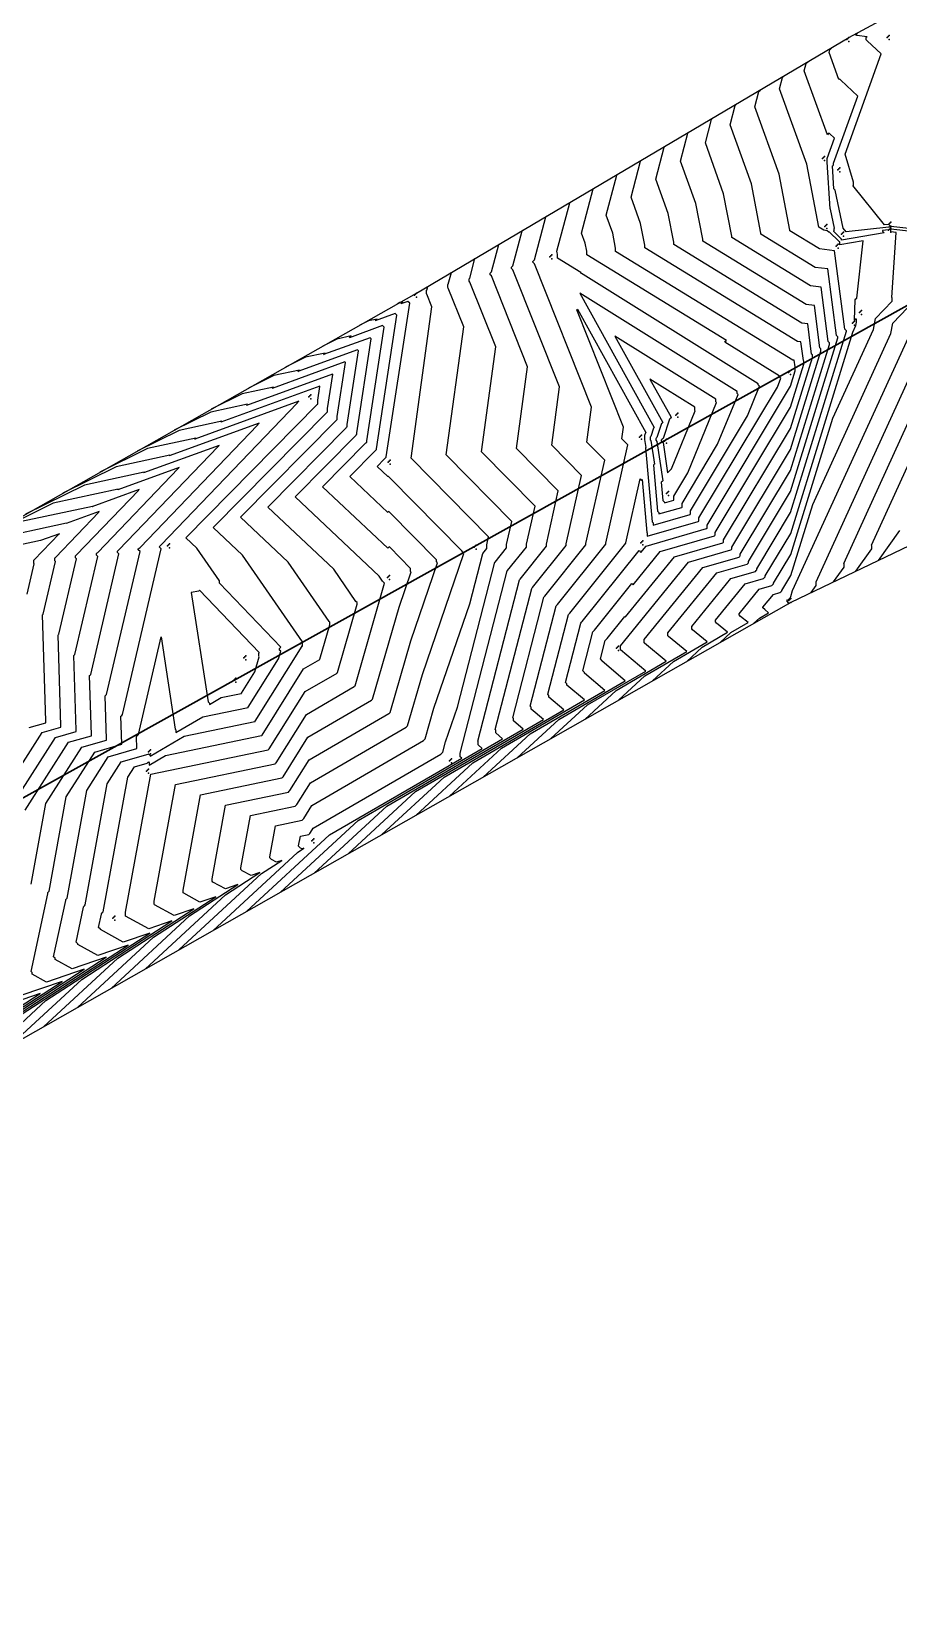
# Model space of a CAD drawing. Header units: metres. Extents: x 419582 to 423558, y 4805372 to 4807539.
# Drawn here: x 421112.2 to 421198.4, y 4805958.5 to 4806115.4 of the extents above; entities that cross this region are included whole.
import ezdxf

# ---------------------------------------------------------------- set-up
doc = ezdxf.new("R2010")
doc.units = ezdxf.units.M
for name, color, linetype in [('C-TINN', 4, 'Continuous'), ('C-TINN-BNDY', 110, 'Continuous'), ('C-TOPO-MAJR', 9, 'Continuous'), ('C-TOPO-MINR', 8, 'Continuous')]:
    doc.layers.add(name, color=color, linetype=linetype)

msp = doc.modelspace()

# ---------------------------------------------------------------- linework, layer by layer
at = {"color": 31, "lineweight": 30, "true_color": 0xffbd7a, "elevation": 1718.01}
msp.add_lwpolyline([(423449.83, 4807399.59), (423130.59, 4807500.11), (421950.92, 4806613), (421795.04, 4806430.99), (421305.02, 4806147.04), (421305.02, 4806147.04), (420630.08, 4805770.97), (419765.16, 4805549.54), (419617.36, 4805580.09)], dxfattribs=at)
at = {"layer": 'C-TINN', "color": 4, "linetype": 'Continuous', "lineweight": -3}
for p in [(421193.25, 4806114.56, 1718.72), (421193.35, 4806114.66, 1718.72), (421193.45, 4806114.76, 1718.72), (421193.45, 4806114.36, 1718.72), (421197.25, 4806114.77, 1719.34), (421197.35, 4806114.87, 1719.34), (421197.45, 4806114.97, 1719.34), (421197.45, 4806114.57, 1719.34), (421191.03, 4806102.93, 1716.57), (421190.83, 4806102.73, 1716.57), (421190.93, 4806102.83, 1716.57), (421191.03, 4806102.53, 1716.57), (421192.34, 4806101.62, 1718.96), (421192.44, 4806101.72, 1718.96), (421192.54, 4806101.82, 1718.96), (421192.54, 4806101.42, 1718.96), (421191.05, 4806095.96, 1716.2), (421191.15, 4806096.06, 1716.2), (421191.25, 4806096.16, 1716.2), (421191.25, 4806095.76, 1716.2), (421192.7, 4806095.2, 1717.93), (421192.8, 4806095.3, 1717.93), (421192.9, 4806095.4, 1717.93), (421197.4, 4806095.59, 1716.85), (421197.41, 4806096.2, 1719.11), (421197.5, 4806095.69, 1716.85), (421197.51, 4806096.3, 1719.11), (421197.6, 4806095.79, 1716.85), (421197.6, 4806095.39, 1716.85), (421197.61, 4806096.4, 1719.11), (421197.61, 4806096, 1719.11), (421192.19, 4806094, 1715.24), (421192.29, 4806094.1, 1715.24), (421192.39, 4806094.2, 1715.24), (421192.39, 4806093.8, 1715.24), (421192.9, 4806095, 1717.93), (421163.7, 4806092.94, 1706.8), (421163.8, 4806093.04, 1706.8), (421163.9, 4806093.14, 1706.8), (421163.9, 4806092.74, 1706.8), (421150.23, 4806089.14, 1700.52), (421150.33, 4806089.24, 1700.52), (421150.43, 4806089.34, 1700.52), (421150.43, 4806088.94, 1700.52), (421194.49, 4806087.4, 1716.19), (421194.59, 4806087.5, 1716.19), (421194.69, 4806087.6, 1716.19), (421193.8, 4806086.34, 1715.92), (421193.9, 4806086.44, 1715.92), (421194, 4806086.54, 1715.92), (421194, 4806086.14, 1715.92), (421194.69, 4806087.2, 1716.19), (421187.43, 4806081.44, 1708.44), (421187.53, 4806081.54, 1708.44), (421187.63, 4806081.64, 1708.44), (421187.63, 4806081.24, 1708.44), (421139.75, 4806079.03, 1692.3), (421139.85, 4806079.13, 1692.3), (421139.95, 4806079.23, 1692.3), (421139.95, 4806078.83, 1692.3), (421176.25, 4806077.18, 1703.2), (421176.35, 4806077.28, 1703.2), (421176.45, 4806077.38, 1703.2), (421176.45, 4806076.98, 1703.2), (421172.63, 4806075.01, 1707.5), (421172.73, 4806075.11, 1707.5), (421172.83, 4806075.21, 1707.5), (421172.83, 4806074.81, 1707.5), (421175.2, 4806074.72, 1703.44), (421175.3, 4806074.82, 1703.44), (421175.1, 4806074.62, 1703.44), (421175.3, 4806074.42, 1703.44), (421147.62, 4806072.51, 1700.4), (421147.72, 4806072.61, 1700.4), (421147.82, 4806072.71, 1700.4), (421147.82, 4806072.31, 1700.4), (421175.3, 4806069.39, 1704.35), (421175.4, 4806069.49, 1704.35), (421175.5, 4806069.59, 1704.35), (421175.5, 4806069.19, 1704.35), (421125.69, 4806064.19, 1692.4), (421125.79, 4806064.29, 1692.4), (421125.89, 4806064.39, 1692.4), (421125.89, 4806063.99, 1692.4), (421156.19, 4806064.07, 1700.47), (421156.29, 4806064.17, 1700.47), (421156.39, 4806064.27, 1700.47), (421156.39, 4806063.87, 1700.47), (421172.75, 4806064.5, 1708.76), (421172.85, 4806064.6, 1708.76), (421172.95, 4806064.7, 1708.76), (421172.95, 4806064.3, 1708.76), (421147.56, 4806061.03, 1697.18), (421147.66, 4806061.13, 1697.18), (421147.76, 4806061.23, 1697.18), (421147.76, 4806060.83, 1697.18), (421187.47, 4806058.76, 1719.09), (421187.57, 4806058.86, 1719.09), (421187.67, 4806058.96, 1719.09), (421187.67, 4806058.56, 1719.09), (421138.88, 4806054.43, 1693.99), (421138.98, 4806054.53, 1693.99), (421139.08, 4806054.63, 1693.99), (421133.28, 4806053.03, 1691.38), (421133.38, 4806053.13, 1691.38), (421133.48, 4806053.23, 1691.38), (421133.48, 4806052.83, 1691.38), (421139.08, 4806054.23, 1693.99), (421170.32, 4806053.99, 1711.91), (421170.42, 4806054.09, 1711.91), (421170.52, 4806054.19, 1711.91), (421170.52, 4806053.79, 1711.91), (421132.29, 4806050.81, 1691.21), (421132.39, 4806050.91, 1691.21), (421132.49, 4806051.01, 1691.21), (421132.49, 4806050.61, 1691.21), (421123.79, 4806043.68, 1693.76), (421123.89, 4806043.78, 1693.76), (421123.99, 4806043.88, 1693.76), (421123.99, 4806043.48, 1693.76), (421123.59, 4806041.76, 1695.91), (421123.69, 4806041.86, 1695.91), (421123.79, 4806041.96, 1695.91), (421153.72, 4806042.79, 1702.5), (421153.82, 4806042.89, 1702.5), (421153.92, 4806042.99, 1702.5), (421153.92, 4806042.59, 1702.5), (421123.79, 4806041.56, 1695.91), (421140.04, 4806034.84, 1702.46), (421140.14, 4806034.94, 1702.46), (421140.24, 4806035.04, 1702.46), (421140.24, 4806034.64, 1702.46), (421120.23, 4806027.13, 1695.63), (421120.33, 4806027.23, 1695.63), (421120.43, 4806027.33, 1695.63), (421120.43, 4806026.93, 1695.63)]:
    msp.add_point(p, dxfattribs=at)
at = {"layer": 'C-TINN-BNDY', "color": 110, "linetype": 'Continuous', "lineweight": -3, "flags": 128}
for points in [[(420443.91, 4805743.65), (420493.5, 4805756.98), (420768.14, 4805870.08), (420831.32, 4805906.4), (420889.42, 4805941.39), (420915.5, 4805955.6), (420955.73, 4805979.34), (420991.65, 4805999.26), (421029.07, 4806020.62), (421150.43, 4806089.34), (421193.45, 4806114.76), (421316.74, 4806181.07)], [(421305.47, 4806115.01), (421187.67, 4806058.56), (420994.99, 4805949.06), (420878.95, 4805882.09), (420761.16, 4805805.24), (420641.64, 4805749.79), (420396.34, 4805692.54)]]:
    msp.add_lwpolyline(points, dxfattribs=at)
at = {"layer": 'C-TOPO-MAJR', "color": 9, "linetype": 'Continuous', "lineweight": -3, "flags": 128}
for points, elevation in [([(421173.91, 4806050.74), (421176.01, 4806052.68), (421179.35, 4806054.62), (421177.9, 4806055.84), (421177.81, 4806055.93), (421177.81, 4806056.16), (421181.72, 4806060.95), (421184.15, 4806061.65), (421184.22, 4806061.73), (421184.29, 4806061.8), (421184.29, 4806061.91), (421187.65, 4806067.52), (421193.22, 4806085.54), (421193.22, 4806085.59), (421193.04, 4806085.76), (421192.03, 4806093.56), (421190.52, 4806093.75), (421187.58, 4806095.55), (421187.58, 4806095.6), (421186.5, 4806101.19), (421184.09, 4806107.88), (421184.5, 4806109.41), (421184.58, 4806109.48), (421184.66, 4806109.56)], 1715), ([(421157.09, 4806041.18), (421161.74, 4806045.49), (421169.18, 4806049.81), (421167.15, 4806051.52), (421167.15, 4806051.6), (421166.99, 4806051.76), (421167.99, 4806055.64), (421168.08, 4806055.72), (421168.16, 4806055.81), (421171.87, 4806060.44), (421171.99, 4806060.32), (421174.69, 4806063.63), (421180.09, 4806065.19), (421180.13, 4806065.23), (421180.16, 4806065.27), (421180.16, 4806065.52), (421187.64, 4806077.98), (421188.96, 4806082.26), (421188.96, 4806082.58), (421188.92, 4806082.62), (421188.68, 4806084.48), (421188.32, 4806084.52), (421173.14, 4806093.84), (421173.14, 4806094.1), (421172.72, 4806096.28), (421171.78, 4806098.89), (421172.73, 4806102.48), (421172.79, 4806102.53), (421172.84, 4806102.58)], 1710), ([(421140.27, 4806031.62), (421147.48, 4806038.29), (421159.01, 4806045), (421158.33, 4806045.57), (421158.33, 4806045.86), (421158.28, 4806045.91), (421161.91, 4806059.96), (421161.95, 4806060), (421161.99, 4806060.04), (421165.33, 4806064.21), (421165.33, 4806064.4), (421166.85, 4806071.19), (421163.89, 4806074.2), (421164.68, 4806080), (421160.04, 4806091.65), (421159.9, 4806091.79), (421159.9, 4806091.91), (421159.97, 4806091.98), (421160.04, 4806092.05), (421160.97, 4806095.55), (421160.99, 4806095.57), (421161.02, 4806095.6)], 1705), ([(421123.45, 4806022.07), (421131.45, 4806029.46), (421134.87, 4806031.68), (421133.99, 4806031.38), (421133.1, 4806031.86), (421132.98, 4806031.99), (421132.98, 4806032.14), (421133.94, 4806037.36), (421138.39, 4806038.29), (421138.47, 4806038.37), (421138.55, 4806038.44), (421139.9, 4806040.61), (421149.42, 4806046.15), (421149.49, 4806046.22), (421149.56, 4806046.29), (421151.03, 4806051.37), (421155.16, 4806063.44), (421154.99, 4806063.61), (421154.99, 4806063.66), (421147.81, 4806070.93), (421147.64, 4806071.11), (421147.62, 4806071.1), (421147.61, 4806071.08), (421146.53, 4806072.1), (421147.24, 4806072.82), (421147.34, 4806072.92), (421147.43, 4806073.01), (421147.43, 4806073.03), (421149.77, 4806088.33), (421149.58, 4806088.51), (421148.9, 4806088.27), (421148.99, 4806088.36), (421149.09, 4806088.46), (421148.8, 4806088.4), (421148.51, 4806088.25)], 1700), ([(421189.7, 4806059.53), (421190.19, 4806060.23), (421190.19, 4806060.59), (421190.18, 4806060.61), (421201.13, 4806084.54)], 1720), ([(421106.64, 4806012.51), (421113.58, 4806018.93), (421123.94, 4806025.66), (421121.28, 4806024.75), (421119.01, 4806026), (421119.01, 4806026.03), (421118.82, 4806026.21), (421119.11, 4806027.55), (421119.11, 4806027.58), (421119.2, 4806027.67), (421119.3, 4806027.76), (421121.73, 4806041.16), (421122.4, 4806042.2), (421123.67, 4806042.57), (421123.73, 4806042.63), (421123.79, 4806042.69), (421123.87, 4806042.6), (421123.87, 4806042.37), (421125.47, 4806043.31), (421135.03, 4806045.3), (421135.07, 4806045.33), (421135.1, 4806045.36), (421139.22, 4806051.94), (421140.82, 4806052.87), (421140.83, 4806052.88), (421140.84, 4806052.9), (421141.83, 4806056.32), (421141.83, 4806056.59), (421141.76, 4806056.66), (421137.68, 4806062.56), (421132.95, 4806067.03), (421142.51, 4806076.72), (421142.54, 4806076.76), (421142.57, 4806076.79), (421142.57, 4806077.06), (421143.39, 4806082.42), (421143.33, 4806082.49), (421136.09, 4806079.85), (421136.16, 4806079.92), (421136.22, 4806079.98), (421133.12, 4806079.32), (421130.04, 4806077.79)], 1695), ([(421111.53, 4806037.89), (421115.85, 4806044.64), (421118.11, 4806045.29), (421118.11, 4806045.39), (421117.93, 4806051.27), (421117.99, 4806051.33), (421118.05, 4806051.39), (421120.84, 4806063.39), (421120.7, 4806063.53), (421120.7, 4806063.65), (421120.77, 4806063.72), (421120.84, 4806063.79), (421130.68, 4806074.04), (421130.75, 4806074.11), (421130.82, 4806074.18), (421123.29, 4806071.44), (421123.32, 4806071.48), (421123.35, 4806071.51), (421117.44, 4806070.24), (421111.57, 4806067.33)], 1690), ([(421095.72, 4806008.41), (421113.02, 4806019.65), (421108.57, 4806018.13)], 1690)]:
    msp.add_lwpolyline(points, dxfattribs=dict(at, elevation=elevation))
at = {"layer": 'C-TOPO-MAJR', "color": 9, "linetype": 'Continuous', "lineweight": -3, "elevation": 1705, "flags": 128}
msp.add_lwpolyline([(421174.93, 4806076.47), (421174.88, 4806076.41), (421174.82, 4806076.36), (421174.35, 4806074.97), (421174.29, 4806074.91), (421174.23, 4806074.85), (421174.23, 4806074.69), (421174.35, 4806074.57), (421174.95, 4806070.67), (421174.87, 4806070.59), (421174.79, 4806070.51), (421174.95, 4806068.7), (421175.12, 4806068.53), (421175.12, 4806068.47), (421176.03, 4806068.73), (421176.03, 4806068.73), (421176.04, 4806068.74), (421176.04, 4806069.12), (421177.43, 4806071.44), (421180.29, 4806078.44), (421180.22, 4806078.51), (421180.22, 4806078.77), (421170.17, 4806085.06), (421174.93, 4806076.47)], close=True, dxfattribs=at)
at = {"layer": 'C-TOPO-MINR', "color": 8, "linetype": 'Continuous', "lineweight": -3, "flags": 128}
for points, elevation in [([(421205.34, 4806095.11), (421197.61, 4806095.97), (421197.61, 4806095.99), (421197.6, 4806095.98), (421197.41, 4806096.18), (421197.41, 4806096.17), (421196.99, 4806096.13), (421193.84, 4806100.03), (421193.87, 4806100.05), (421193.89, 4806100.08), (421193.89, 4806100.37), (421193.06, 4806103.16), (421196.66, 4806113.14), (421195.26, 4806114.45), (421195.17, 4806114.55), (421195.17, 4806114.76), (421195.21, 4806114.81), (421195.26, 4806114.85), (421194.24, 4806114.98), (421194.11, 4806115.04), (421194.3, 4806115.22)], 1719), ([(421180.64, 4806054.56), (421181.71, 4806055.55), (421183.42, 4806056.55), (421182.68, 4806057.17), (421182.54, 4806057.31), (421182.54, 4806057.43), (421184.53, 4806059.88), (421185.77, 4806060.24), (421185.86, 4806060.32), (421185.94, 4806060.41), (421185.94, 4806060.47), (421187.66, 4806063.33), (421191.84, 4806076.88), (421195.89, 4806085.72), (421196.09, 4806086.82), (421197.74, 4806088.54), (421197.74, 4806088.87), (421197.7, 4806088.9), (421198.14, 4806095.37), (421197.6, 4806095.43), (421197.6, 4806095.8), (421197.51, 4806095.71), (421197.49, 4806095.72), (421197.4, 4806095.63), (421196.78, 4806095.56), (421196.78, 4806095.51), (421196.95, 4806095.34), (421192.72, 4806094.59), (421192.72, 4806094.72), (421192.59, 4806094.85), (421191.92, 4806095.5), (421191.97, 4806095.55), (421191.97, 4806095.76), (421192.01, 4806095.81), (421191.62, 4806097.68), (421191.57, 4806097.74), (421191.27, 4806102.37), (421191.28, 4806102.38), (421191.3, 4806102.4), (421191.3, 4806102.73), (421192.03, 4806104.74), (421191.51, 4806105.22), (421191.47, 4806105.26), (421191.39, 4806105.18), (421191.31, 4806105.1), (421189.01, 4806111.47), (421189.2, 4806112.18), (421189.29, 4806112.27), (421189.38, 4806112.36)], 1717), ([(421201.74, 4806095.24), (421197.61, 4806095.7), (421197.61, 4806095.9), (421197.56, 4806095.85), (421197.45, 4806095.95), (421197.41, 4806095.9), (421193.17, 4806095.45), (421192.88, 4806095.81), (421192.09, 4806099.59), (421191.96, 4806099.72), (421191.81, 4806101.99), (421191.87, 4806102.05), (421191.93, 4806102.11), (421191.93, 4806102.27), (421194.34, 4806108.94), (421192.64, 4806110.53), (421192.51, 4806110.67), (421192.47, 4806110.63), (421192.44, 4806110.6), (421191.48, 4806113.27), (421191.56, 4806113.56), (421191.65, 4806113.66), (421191.75, 4806113.75)], 1718), ([(421177.28, 4806052.65), (421178.86, 4806054.12), (421181.38, 4806055.59), (421180.29, 4806056.51), (421180.18, 4806056.62), (421180.18, 4806056.79), (421183.13, 4806060.42), (421184.96, 4806060.95), (421185.04, 4806061.03), (421185.12, 4806061.1), (421185.12, 4806061.19), (421187.66, 4806065.42), (421193.84, 4806085.45), (421194.14, 4806086.11), (421194.2, 4806086.45), (421194.2, 4806086.74), (421194.15, 4806086.79), (421194.07, 4806086.72), (421194, 4806086.65), (421194.07, 4806088.68), (421194.15, 4806088.76), (421194.23, 4806088.84), (421194.85, 4806094.55), (421192.53, 4806094.14), (421192.53, 4806094.43), (421192.48, 4806094.48), (421191.49, 4806095.43), (421191.47, 4806095.41), (421191.45, 4806095.39), (421191.29, 4806095.55), (421190.96, 4806095.59), (421190.47, 4806095.89), (421190.47, 4806095.9), (421189.26, 4806102.17), (421186.55, 4806109.67), (421186.85, 4806110.79), (421186.94, 4806110.88), (421187.02, 4806110.96)], 1716), ([(421170.55, 4806048.83), (421173.15, 4806051.24), (421177.32, 4806053.66), (421175.51, 4806055.18), (421175.45, 4806055.24), (421175.45, 4806055.52), (421180.32, 4806061.49), (421183.34, 4806062.36), (421183.4, 4806062.43), (421183.47, 4806062.49), (421183.47, 4806062.63), (421187.65, 4806069.61), (421192.36, 4806084.88), (421192.36, 4806084.98), (421192.22, 4806085.13), (421191.36, 4806091.75), (421190.08, 4806091.9), (421184.7, 4806095.21), (421184.7, 4806095.3), (421183.75, 4806100.21), (421181.63, 4806106.08), (421182.15, 4806108.02), (421182.22, 4806108.09), (421182.29, 4806108.17)], 1714), ([(421167.18, 4806046.92), (421170.3, 4806049.8), (421175.28, 4806052.7), (421173.12, 4806054.51), (421173.09, 4806054.54), (421173.09, 4806054.88), (421178.91, 4806062.03), (421182.52, 4806063.07), (421182.58, 4806063.13), (421182.64, 4806063.19), (421182.64, 4806063.35), (421187.65, 4806071.7), (421191.51, 4806084.23), (421191.51, 4806084.38), (421191.39, 4806084.51), (421190.69, 4806089.93), (421189.64, 4806090.05), (421181.81, 4806094.86), (421181.81, 4806095), (421180.99, 4806099.23), (421179.17, 4806104.28), (421179.79, 4806106.63), (421179.86, 4806106.7), (421179.93, 4806106.77)], 1713), ([(421163.82, 4806045.01), (421167.45, 4806048.36), (421173.25, 4806051.73), (421170.73, 4806053.85), (421170.73, 4806053.85), (421170.73, 4806054.25), (421177.5, 4806062.56), (421181.71, 4806063.78), (421181.76, 4806063.83), (421181.82, 4806063.88), (421181.82, 4806064.07), (421187.64, 4806073.79), (421190.66, 4806083.57), (421190.66, 4806083.78), (421190.57, 4806083.88), (421190.02, 4806088.11), (421189.2, 4806088.21), (421178.92, 4806094.52), (421178.92, 4806094.7), (421178.23, 4806098.24), (421176.7, 4806102.48), (421177.44, 4806105.25), (421177.5, 4806105.31), (421177.57, 4806105.37)], 1712), ([(421160.46, 4806043.09), (421164.6, 4806046.92), (421171.21, 4806050.77), (421168.91, 4806052.71), (421168.91, 4806052.75), (421168.73, 4806052.93), (421169.21, 4806054.78), (421169.3, 4806054.87), (421169.4, 4806054.96), (421171.16, 4806057.17), (421171.22, 4806057.11), (421176.1, 4806063.1), (421180.9, 4806064.48), (421180.95, 4806064.53), (421180.99, 4806064.57), (421180.99, 4806064.79), (421187.64, 4806075.88), (421189.81, 4806082.92), (421189.81, 4806083.18), (421189.74, 4806083.25), (421189.35, 4806086.29), (421188.76, 4806086.36), (421176.03, 4806094.18), (421176.03, 4806094.4), (421175.48, 4806097.26), (421174.24, 4806100.69), (421175.09, 4806103.86), (421175.14, 4806103.92), (421175.2, 4806103.98)], 1711), ([(421150.37, 4806037.36), (421156.04, 4806042.61), (421165.11, 4806047.88), (421163.62, 4806049.14), (421163.62, 4806049.3), (421163.51, 4806049.42), (421165.56, 4806057.37), (421165.62, 4806057.43), (421165.69, 4806057.5), (421171.25, 4806064.44), (421171.25, 4806064.48), (421172.68, 4806070.84), (421172.8, 4806070.72), (421172.84, 4806070.76), (421172.88, 4806070.8), (421173.35, 4806065.51), (421173.39, 4806065.47), (421173.39, 4806065.14), (421178.46, 4806066.61), (421178.49, 4806066.63), (421178.51, 4806066.66), (421178.51, 4806066.96), (421186.33, 4806079.99), (421186.69, 4806080.88), (421186.51, 4806081.07), (421186.51, 4806081.1), (421181.12, 4806084.47), (421181.19, 4806084.54), (421181.26, 4806084.62), (421167.37, 4806093.15), (421167.37, 4806093.5), (421167.21, 4806094.32), (421166.85, 4806095.3), (421168.03, 4806099.71), (421168.07, 4806099.75), (421168.11, 4806099.79)], 1708), ([(421153.73, 4806039.27), (421158.89, 4806044.05), (421167.14, 4806048.85), (421165.39, 4806050.33), (421165.39, 4806050.45), (421165.25, 4806050.59), (421166.78, 4806056.5), (421166.85, 4806056.58), (421166.93, 4806056.65), (421172.58, 4806063.71), (421172.76, 4806063.53), (421173.29, 4806064.17), (421179.28, 4806065.9), (421179.31, 4806065.93), (421179.34, 4806065.96), (421179.34, 4806066.24), (421187.63, 4806080.07), (421188.11, 4806081.61), (421188.11, 4806081.98), (421188.09, 4806081.99), (421188.01, 4806082.66), (421187.88, 4806082.67), (421170.25, 4806093.49), (421170.25, 4806093.8), (421169.96, 4806095.3), (421169.32, 4806097.09), (421170.38, 4806101.09), (421170.43, 4806101.14), (421170.47, 4806101.18)], 1709), ([(421147, 4806035.45), (421153.19, 4806041.17), (421163.07, 4806046.92), (421161.86, 4806047.95), (421161.86, 4806048.15), (421161.76, 4806048.25), (421164.34, 4806058.23), (421164.4, 4806058.29), (421164.46, 4806058.34), (421169.28, 4806064.37), (421169.28, 4806064.45), (421171.47, 4806074.25), (421170.88, 4806074.85), (421171.04, 4806076.01), (421166.39, 4806087.67), (421166.42, 4806087.7), (421166.45, 4806087.73), (421173.25, 4806075.46), (421173.24, 4806075.45), (421173.23, 4806075.44), (421173.13, 4806075.16), (421173.12, 4806075.15), (421173.11, 4806075.14), (421173.11, 4806074.79), (421173.13, 4806074.76), (421173.25, 4806073.98), (421173.24, 4806073.97), (421173.22, 4806073.95), (421173.89, 4806066.57), (421173.97, 4806066.49), (421173.97, 4806066.25), (421177.65, 4806067.31), (421177.67, 4806067.33), (421177.69, 4806067.35), (421177.69, 4806067.68), (421183.36, 4806077.14), (421184.56, 4806080.07), (421184.41, 4806080.21), (421184.41, 4806080.32), (421166.77, 4806091.36), (421166.78, 4806091.37), (421166.79, 4806091.39), (421164.48, 4806092.81), (421164.48, 4806093.2), (421164.45, 4806093.34), (421164.39, 4806093.5), (421165.68, 4806098.32), (421165.71, 4806098.36), (421165.75, 4806098.39)], 1707), ([(421143.64, 4806033.54), (421150.34, 4806039.73), (421161.04, 4806045.96), (421160.09, 4806046.76), (421160.09, 4806047.01), (421160.02, 4806047.08), (421163.12, 4806059.09), (421163.17, 4806059.14), (421163.22, 4806059.19), (421167.3, 4806064.29), (421167.3, 4806064.42), (421169.16, 4806072.72), (421167.39, 4806074.52), (421167.86, 4806078), (421162.18, 4806092.26), (421162.01, 4806092.43), (421162.01, 4806092.48), (421162.1, 4806092.57), (421162.18, 4806092.66), (421163.32, 4806096.93), (421163.35, 4806096.96), (421163.38, 4806096.99)], 1706), ([(421136.91, 4806029.71), (421144.63, 4806036.86), (421156.97, 4806044.03), (421156.57, 4806044.38), (421156.57, 4806044.71), (421156.53, 4806044.74), (421160.69, 4806060.82), (421160.72, 4806060.85), (421160.75, 4806060.88), (421163.36, 4806064.14), (421163.36, 4806064.37), (421164.54, 4806069.66), (421160.4, 4806073.88), (421161.5, 4806081.99), (421157.89, 4806091.05), (421157.78, 4806091.16), (421157.78, 4806091.33), (421157.84, 4806091.39), (421157.89, 4806091.45), (421158.62, 4806094.16), (421158.64, 4806094.18), (421158.66, 4806094.2)], 1704), ([(421133.55, 4806027.8), (421141.78, 4806035.42), (421154.94, 4806043.07), (421154.8, 4806043.19), (421154.8, 4806043.56), (421154.79, 4806043.57), (421159.47, 4806061.69), (421159.49, 4806061.71), (421159.51, 4806061.73), (421161.38, 4806064.06), (421161.38, 4806064.34), (421162.23, 4806068.14), (421156.91, 4806073.55), (421158.32, 4806083.99), (421155.75, 4806090.44), (421155.67, 4806090.52), (421155.67, 4806090.76), (421155.71, 4806090.8), (421155.75, 4806090.84), (421156.26, 4806092.78), (421156.28, 4806092.79), (421156.29, 4806092.8)], 1703), ([(421130.18, 4806025.89), (421138.6, 4806033.67), (421139.24, 4806034.09), (421139.07, 4806034.03), (421138.91, 4806034.12), (421138.72, 4806034.31), (421138.72, 4806034.33), (421138.9, 4806035.31), (421139.73, 4806035.48), (421139.83, 4806035.58), (421139.92, 4806035.68), (421140.18, 4806036.08), (421152.86, 4806043.46), (421152.95, 4806043.56), (421153.05, 4806043.65), (421153.34, 4806044.67), (421154.53, 4806048.13), (421158.25, 4806062.55), (421158.27, 4806062.56), (421158.28, 4806062.58), (421159.41, 4806063.99), (421159.41, 4806064.31), (421159.92, 4806066.61), (421153.41, 4806073.23), (421155.14, 4806085.99), (421153.6, 4806089.84), (421153.56, 4806089.88), (421153.56, 4806090.19), (421153.58, 4806090.21), (421153.6, 4806090.24), (421153.91, 4806091.39), (421153.92, 4806091.4), (421153.93, 4806091.41)], 1702), ([(421126.82, 4806023.98), (421135.02, 4806031.57), (421137.05, 4806032.88), (421136.53, 4806032.71), (421136.01, 4806032.99), (421135.85, 4806033.15), (421135.85, 4806033.23), (421136.42, 4806036.34), (421139.06, 4806036.89), (421139.15, 4806036.97), (421139.23, 4806037.06), (421140.04, 4806038.35), (421151.14, 4806044.81), (421151.22, 4806044.89), (421151.3, 4806044.97), (421152.18, 4806048.02), (421155.75, 4806058.42), (421157.04, 4806063.41), (421157.04, 4806063.42), (421157.04, 4806063.42), (421157.44, 4806063.91), (421157.44, 4806064.28), (421157.61, 4806065.08), (421149.92, 4806072.9), (421151.96, 4806087.98), (421151.46, 4806089.23), (421151.44, 4806089.25), (421151.44, 4806089.62), (421151.45, 4806089.62), (421151.46, 4806089.63), (421151.56, 4806090.01), (421151.56, 4806090.01), (421151.56, 4806090.01)], 1701), ([(421184, 4806056.48), (421184.56, 4806056.99), (421185.45, 4806057.51), (421185.07, 4806057.84), (421184.9, 4806058.01), (421184.9, 4806058.07), (421185.94, 4806059.34), (421186.58, 4806059.53), (421186.68, 4806059.62), (421186.77, 4806059.72), (421186.77, 4806059.75), (421187.67, 4806061.24), (421189.85, 4806068.31), (421197.63, 4806085.32), (421197.82, 4806086.35), (421201.5, 4806090.2)], 1718), ([(421120.09, 4806020.15), (421127.88, 4806027.36), (421132.68, 4806030.48), (421131.45, 4806030.06), (421130.2, 4806030.73), (421130.11, 4806030.83), (421130.11, 4806031.04), (421131.46, 4806038.39), (421137.72, 4806039.69), (421137.79, 4806039.76), (421137.86, 4806039.83), (421139.77, 4806042.88), (421147.7, 4806047.5), (421147.76, 4806047.55), (421147.82, 4806047.61), (421149.87, 4806054.73), (421152.53, 4806062.51), (421152.42, 4806062.62), (421152.42, 4806062.8), (421147.79, 4806067.49), (421147.68, 4806067.61), (421147.64, 4806067.56), (421147.59, 4806067.52), (421143.82, 4806071.09), (421146.29, 4806073.6), (421146.38, 4806073.69), (421146.46, 4806073.77), (421146.46, 4806073.84), (421148.49, 4806087.14), (421148.33, 4806087.31), (421146.34, 4806086.58), (421146.43, 4806086.67), (421146.52, 4806086.76), (421145.66, 4806086.58), (421144.81, 4806086.16)], 1699), ([(421116.73, 4806018.24), (421124.3, 4806025.25), (421130.5, 4806029.27), (421128.9, 4806028.73), (421127.3, 4806029.61), (421127.23, 4806029.67), (421127.23, 4806029.94), (421128.98, 4806039.42), (421137.05, 4806041.09), (421137.11, 4806041.15), (421137.17, 4806041.21), (421139.63, 4806045.14), (421145.98, 4806048.84), (421146.03, 4806048.89), (421146.07, 4806048.93), (421148.71, 4806058.08), (421149.91, 4806061.59), (421149.86, 4806061.64), (421149.86, 4806061.94), (421147.78, 4806064.05), (421147.72, 4806064.1), (421147.65, 4806064.03), (421147.58, 4806063.95), (421141.1, 4806070.07), (421145.35, 4806074.38), (421145.42, 4806074.45), (421145.49, 4806074.52), (421145.49, 4806074.64), (421147.22, 4806085.96), (421147.08, 4806086.1), (421143.78, 4806084.9), (421143.86, 4806084.98), (421143.94, 4806085.07), (421142.53, 4806084.76), (421141.12, 4806084.07)], 1698), ([(421113.36, 4806016.33), (421120.73, 4806023.15), (421128.31, 4806028.07), (421126.36, 4806027.4), (421124.4, 4806028.48), (421124.36, 4806028.52), (421124.36, 4806028.84), (421126.49, 4806040.44), (421136.38, 4806042.49), (421136.43, 4806042.55), (421136.48, 4806042.6), (421139.49, 4806047.41), (421144.26, 4806050.18), (421144.29, 4806050.22), (421144.33, 4806050.25), (421147.27, 4806060.46), (421147.27, 4806060.48), (421147.08, 4806060.67), (421146.74, 4806061.16), (421138.38, 4806069.06), (421144.4, 4806075.16), (421144.46, 4806075.22), (421144.52, 4806075.28), (421144.52, 4806075.45), (421145.94, 4806084.78), (421145.83, 4806084.9), (421141.21, 4806083.22), (421141.29, 4806083.3), (421141.37, 4806083.37), (421139.39, 4806082.95), (421137.43, 4806081.98)], 1697), ([(421187.37, 4806058.39), (421187.41, 4806058.43), (421187.49, 4806058.47), (421187.46, 4806058.5), (421187.26, 4806058.7), (421187.26, 4806058.7), (421187.34, 4806058.81), (421187.4, 4806058.82), (421187.5, 4806058.92), (421187.6, 4806059.02), (421187.6, 4806059.02), (421187.67, 4806059.15), (421187.85, 4806059.73), (421199.38, 4806084.93)], 1719), ([(421191.93, 4806060.6), (421192.97, 4806062.06), (421192.97, 4806062.39), (421192.93, 4806062.42), (421202.87, 4806084.15)], 1721), ([(421110, 4806014.42), (421117.16, 4806021.04), (421126.13, 4806026.87), (421123.82, 4806026.08), (421121.5, 4806027.35), (421121.49, 4806027.36), (421121.49, 4806027.74), (421124.01, 4806041.47), (421135.7, 4806043.9), (421135.75, 4806043.94), (421135.79, 4806043.98), (421139.36, 4806049.68), (421142.54, 4806051.53), (421142.56, 4806051.55), (421142.59, 4806051.58), (421144.55, 4806058.39), (421144.55, 4806058.54), (421144.42, 4806058.66), (421142.21, 4806061.86), (421135.67, 4806068.04), (421143.45, 4806075.94), (421143.5, 4806075.99), (421143.54, 4806076.03), (421143.54, 4806076.25), (421144.67, 4806083.6), (421144.58, 4806083.69), (421138.65, 4806081.54), (421138.73, 4806081.61), (421138.8, 4806081.68), (421136.26, 4806081.13), (421133.73, 4806079.88)], 1696), ([(421194.15, 4806061.67), (421195.74, 4806063.89), (421195.74, 4806064.19), (421195.69, 4806064.24), (421204.62, 4806083.75)], 1722), ([(421110.01, 4806016.83), (421121.76, 4806024.46), (421118.74, 4806023.43), (421116.75, 4806024.51), (421116.75, 4806024.59), (421116.59, 4806024.75), (421117.33, 4806028.22), (421117.33, 4806028.28), (421117.42, 4806028.37), (421117.5, 4806028.45), (421119.69, 4806040.51), (421121.09, 4806042.69), (421123.77, 4806043.47), (421123.78, 4806043.48), (421123.79, 4806043.49), (421123.97, 4806043.31), (421123.97, 4806043.27), (421127.33, 4806045.24), (421134.36, 4806046.7), (421134.39, 4806046.72), (421134.41, 4806046.75), (421139.08, 4806054.21), (421139.1, 4806054.22), (421139.1, 4806054.22), (421139.1, 4806054.22), (421139.11, 4806054.25), (421139.11, 4806054.65), (421139.11, 4806054.65), (421133.14, 4806063.27), (421130.24, 4806066.01), (421141.56, 4806077.5), (421141.58, 4806077.52), (421141.6, 4806077.55), (421141.6, 4806077.86), (421142.12, 4806081.24), (421142.08, 4806081.28), (421133.53, 4806078.17), (421133.59, 4806078.23), (421133.65, 4806078.29), (421129.98, 4806077.5), (421126.34, 4806075.7)], 1694), ([(421106.44, 4806014.72), (421119.57, 4806023.26), (421116.2, 4806022.1), (421114.5, 4806023.03), (421114.5, 4806023.16), (421114.36, 4806023.29), (421115.56, 4806028.89), (421115.56, 4806028.99), (421115.63, 4806029.07), (421115.71, 4806029.14), (421117.65, 4806039.85), (421119.78, 4806043.18), (421122.64, 4806044.01), (421122.64, 4806044.03), (421122.61, 4806045.22), (421122.7, 4806045.31), (421122.79, 4806045.4), (421125.05, 4806055.12), (421126.46, 4806045.95), (421126.52, 4806045.89), (421126.52, 4806045.61), (421129.18, 4806047.16), (421133.69, 4806048.1), (421133.71, 4806048.12), (421133.72, 4806048.13), (421136.73, 4806052.94), (421136.96, 4806053.7), (421136.83, 4806053.82), (421136.83, 4806053.97), (421136.89, 4806054.04), (421136.96, 4806054.1), (421130.87, 4806060.46), (421130.87, 4806060.71), (421128.61, 4806063.97), (421127.52, 4806065), (421140.61, 4806078.28), (421140.62, 4806078.29), (421140.63, 4806078.3), (421140.63, 4806078.67), (421140.84, 4806080.06), (421140.83, 4806080.07), (421130.97, 4806076.49), (421131.02, 4806076.54), (421131.08, 4806076.59), (421126.85, 4806075.68), (421122.65, 4806073.61)], 1693), ([(421102.86, 4806012.62), (421117.39, 4806022.05), (421113.65, 4806020.78), (421112.24, 4806021.55), (421112.24, 4806021.72), (421112.13, 4806021.84), (421113.78, 4806029.56), (421113.78, 4806029.7), (421113.84, 4806029.76), (421113.91, 4806029.83), (421115.61, 4806039.2), (421118.47, 4806043.66), (421121.13, 4806044.44), (421121.13, 4806044.48), (421121.05, 4806047.23), (421121.13, 4806047.32), (421121.21, 4806047.4), (421125.05, 4806063.89), (421124.86, 4806064.08), (421124.86, 4806064.1), (421124.95, 4806064.2), (421125.05, 4806064.29), (421138.57, 4806078.38), (421138.66, 4806078.48), (421138.76, 4806078.57), (421128.41, 4806074.81), (421128.46, 4806074.85), (421128.5, 4806074.9), (421123.71, 4806073.87), (421118.95, 4806071.52)], 1692), ([(421112.11, 4806030.52), (421113.57, 4806038.54), (421117.16, 4806044.15), (421119.62, 4806044.86), (421119.62, 4806044.94), (421119.49, 4806049.25), (421119.56, 4806049.32), (421119.63, 4806049.39), (421122.95, 4806063.64), (421122.78, 4806063.8), (421122.78, 4806063.88), (421122.86, 4806063.96), (421122.95, 4806064.04), (421134.62, 4806076.21), (421134.7, 4806076.29), (421134.79, 4806076.38), (421125.85, 4806073.13), (421125.89, 4806073.17), (421125.93, 4806073.21), (421120.58, 4806072.05), (421115.26, 4806069.42)], 1691), ([(421109.49, 4806037.23), (421114.54, 4806045.13), (421116.6, 4806045.72), (421116.6, 4806045.85), (421116.37, 4806053.29), (421116.42, 4806053.34), (421116.47, 4806053.39), (421118.74, 4806063.14), (421118.63, 4806063.25), (421118.63, 4806063.43), (421118.68, 4806063.49), (421118.74, 4806063.54), (421126.73, 4806071.87), (421126.79, 4806071.93), (421126.85, 4806071.99), (421120.73, 4806069.76), (421120.75, 4806069.79), (421120.78, 4806069.82), (421114.31, 4806068.42), (421107.87, 4806065.24)], 1689), ([(421107.45, 4806036.58), (421113.23, 4806045.61), (421115.09, 4806046.15), (421115.09, 4806046.3), (421114.81, 4806055.31), (421114.85, 4806055.35), (421114.89, 4806055.39), (421116.64, 4806062.89), (421116.55, 4806062.98), (421116.55, 4806063.21), (421116.59, 4806063.25), (421116.64, 4806063.29), (421122.79, 4806069.7), (421122.83, 4806069.75), (421122.87, 4806069.79), (421118.16, 4806068.08), (421118.19, 4806068.1), (421118.21, 4806068.12), (421111.17, 4806066.6)], 1688), ([(421111.92, 4806046.1), (421113.58, 4806046.58), (421113.58, 4806046.76), (421113.26, 4806057.33), (421113.28, 4806057.36), (421113.31, 4806057.39), (421114.53, 4806062.64), (421114.47, 4806062.7), (421114.47, 4806062.98), (421114.5, 4806063.01), (421114.53, 4806063.04), (421118.84, 4806067.54), (421118.87, 4806067.57), (421118.9, 4806067.6), (421115.6, 4806066.4), (421115.62, 4806066.41), (421115.63, 4806066.43), (421108.03, 4806064.79)], 1687), ([(421111.73, 4806059.38), (421112.43, 4806062.39), (421112.39, 4806062.43), (421112.39, 4806062.76), (421112.41, 4806062.78), (421112.43, 4806062.79), (421114.9, 4806065.37), (421114.91, 4806065.38), (421114.93, 4806065.4), (421113.04, 4806064.71), (421113.05, 4806064.72), (421113.06, 4806064.73), (421104.9, 4806062.97)], 1686), ([(421196.38, 4806062.73), (421198.51, 4806065.72)], 1723), ([(421099.29, 4806010.51), (421115.2, 4806020.85), (421111.11, 4806019.45)], 1691)]:
    msp.add_lwpolyline(points, dxfattribs=dict(at, elevation=elevation))
for points, elevation in [([(421174.09, 4806075.97), (421174.06, 4806075.93), (421174.02, 4806075.9), (421173.74, 4806075.07), (421173.71, 4806075.03), (421173.67, 4806074.99), (421173.67, 4806074.74), (421173.74, 4806074.67), (421174.1, 4806072.32), (421174.05, 4806072.28), (421174.01, 4806072.23), (421174.42, 4806067.64), (421174.55, 4806067.51), (421174.55, 4806067.36), (421176.84, 4806068.02), (421176.85, 4806068.03), (421176.86, 4806068.04), (421176.86, 4806068.4), (421180.39, 4806074.29), (421182.42, 4806079.26), (421182.32, 4806079.36), (421182.32, 4806079.55), (421166.69, 4806089.33), (421174.09, 4806075.97)], 1706), ([(421175.78, 4806076.98), (421175.7, 4806076.89), (421175.61, 4806076.81), (421174.96, 4806074.87), (421174.87, 4806074.79), (421174.79, 4806074.7), (421174.79, 4806074.65), (421174.96, 4806074.47), (421175.42, 4806071.45), (421175.79, 4806071.84), (421178.16, 4806077.63), (421178.13, 4806077.66), (421178.13, 4806078), (421173.66, 4806080.79), (421175.78, 4806076.98)], 1704), ([(421134.76, 4806053.52), (421134.79, 4806053.54), (421134.81, 4806053.56), (421128.87, 4806059.77), (421128.83, 4806059.73), (421128.79, 4806059.69), (421128.04, 4806059.56), (421129.72, 4806048.66), (421129.86, 4806048.53), (421129.86, 4806048.4), (421131.03, 4806049.09), (421133.02, 4806049.5), (421133.03, 4806049.51), (421133.03, 4806049.52), (421134.36, 4806051.64), (421134.81, 4806053.16), (421134.76, 4806053.21), (421134.76, 4806053.52)], 1692)]:
    msp.add_lwpolyline(points, close=True, dxfattribs=dict(at, elevation=elevation))

doc.saveas('drawing.dxf')
